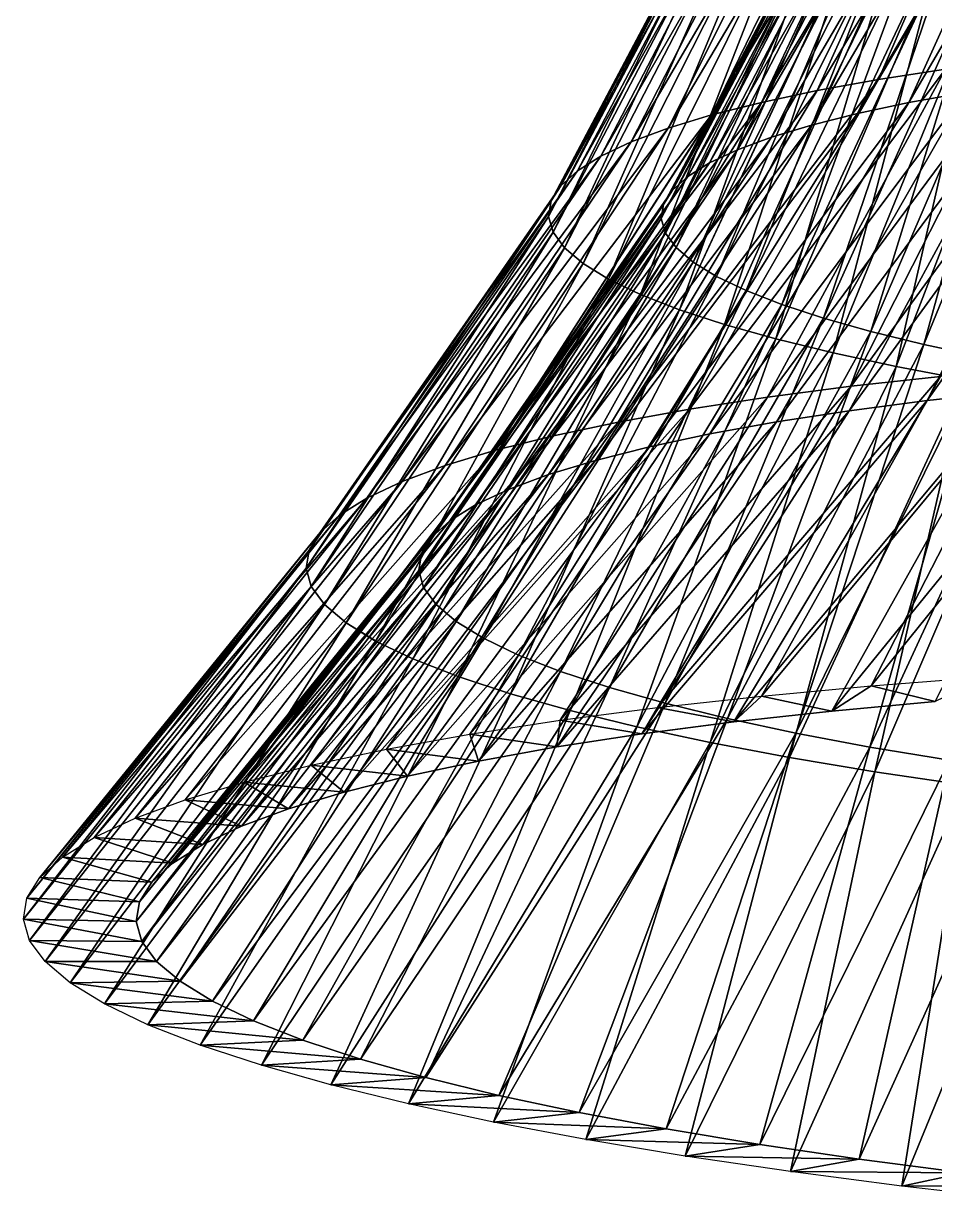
# Model space of a CAD drawing. Header units: metres. Extents: x -144 to 156, y -13 to 466.
# Drawn here: x -86.9 to -46.4, y -10.8 to 41.4 of the extents above; entities that cross this region are included whole.
import ezdxf

# ---------------------------------------------------------------- set-up
doc = ezdxf.new("R2010")
doc.units = ezdxf.units.M

msp = doc.modelspace()

# ---------------------------------------------------------------- linework, layer by layer
for points in [[(-48.92755, 38.92632, -1060.8649), (-42.476738, 53.830593, -1053.4492), (-51.654655, 38.43516, -1057.3383), (-51.654556, 38.43526, -1057.3381)], [(-51.654655, 38.43516, -1057.3383), (-42.476738, 53.830593, -1053.4492), (-44.86766, 53.399982, -1050.3573), (-44.86756, 53.40008, -1050.3572)], [(-45.95878, 39.381844, -1064.1957), (-39.87394, 54.229965, -1056.3694), (-48.92755, 38.92632, -1060.8649), (-48.927452, 38.92642, -1060.8647)], [(-48.92755, 38.92632, -1060.8649), (-39.87394, 54.229965, -1056.3694), (-42.476738, 53.830593, -1053.4492), (-42.47664, 53.830692, -1053.4491)], [(-51.654655, 38.43516, -1057.3383), (-44.86766, 53.399982, -1050.3573), (-54.126835, 37.91076, -1053.633), (-54.126736, 37.91086, -1053.6329)], [(-54.126835, 37.91076, -1053.633), (-44.86766, 53.399982, -1050.3573), (-47.035088, 52.940228, -1047.1089), (-47.03499, 52.940327, -1047.1088)], [(-45.067963, 38.35716, -1057.7377), (-38.617157, 53.261433, -1050.322), (-47.582863, 37.90422, -1054.4855), (-47.582764, 37.90432, -1054.4854)], [(-47.582863, 37.90422, -1054.4855), (-38.617157, 53.261433, -1050.322), (-40.795876, 52.86904, -1047.5045), (-40.795776, 52.86914, -1047.5044)], [(-54.126835, 37.91076, -1053.633), (-47.035088, 52.940228, -1047.1089), (-56.332035, 37.35567, -1049.7673), (-56.331936, 37.35577, -1049.7672)], [(-56.332035, 37.35567, -1049.7673), (-47.035088, 52.940228, -1047.1089), (-48.968452, 52.453564, -1043.7196), (-48.968353, 52.453663, -1043.7195)], [(-47.582863, 37.90422, -1054.4855), (-40.795876, 52.86904, -1047.5045), (-49.86268, 37.420624, -1051.0686), (-49.86258, 37.420723, -1051.0685)], [(-49.86268, 37.420624, -1051.0686), (-40.795876, 52.86904, -1047.5045), (-42.770935, 52.45009, -1044.5443), (-42.770836, 52.450188, -1044.5442)], [(-56.332035, 37.35567, -1049.7673), (-48.968452, 52.453564, -1043.7196), (-58.25951, 36.772602, -1045.7598), (-58.25941, 36.7727, -1045.7596)], [(-58.25951, 36.772602, -1045.7598), (-48.968452, 52.453564, -1043.7196), (-50.658318, 51.94237, -1040.2062), (-50.65822, 51.94247, -1040.206)], [(-49.86268, 37.420624, -1051.0686), (-42.770935, 52.45009, -1044.5443), (-51.896286, 36.908726, -1047.5035), (-51.896187, 36.908825, -1047.5034)], [(-51.896286, 36.908726, -1047.5035), (-42.770935, 52.45009, -1044.5443), (-44.532707, 52.006622, -1041.4559), (-44.532608, 52.00672, -1041.4558)], [(-58.25951, 36.772602, -1045.7598), (-50.658318, 51.94237, -1040.2062), (-59.89987, 36.164387, -1041.63), (-59.899773, 36.164486, -1041.6299)], [(-59.89987, 36.164387, -1041.63), (-50.658318, 51.94237, -1040.2062), (-52.096474, 51.409134, -1036.5854), (-52.096375, 51.409233, -1036.5853)], [(-51.896286, 36.908726, -1047.5035), (-44.532707, 52.006622, -1041.4559), (-53.673775, 36.37103, -1043.8079), (-53.673676, 36.371128, -1043.8077)], [(-53.673775, 36.37103, -1043.8079), (-44.532707, 52.006622, -1041.4559), (-46.072586, 51.5408, -1038.2543), (-46.072487, 51.540897, -1038.2542)], [(-59.89987, 36.164387, -1041.63), (-52.096474, 51.409134, -1036.5854), (-61.24514, 35.533993, -1037.3982), (-61.24504, 35.534092, -1037.3981)], [(-61.24514, 35.533993, -1037.3982), (-52.096474, 51.409134, -1036.5854), (-53.2759, 50.85645, -1032.8754), (-53.275803, 50.85655, -1032.8752)], [(-53.673775, 36.37103, -1043.8079), (-46.072586, 51.5408, -1038.2543), (-55.186497, 35.810143, -1039.9995), (-55.186398, 35.81024, -1039.9994)], [(-55.186497, 35.810143, -1039.9995), (-46.072586, 51.5408, -1038.2543), (-47.383095, 51.05489, -1034.955), (-47.382996, 51.05499, -1034.9548)], [(-61.24514, 35.533993, -1037.3982), (-53.2759, 50.85645, -1032.8754), (-62.28874, 34.884495, -1033.085), (-62.28864, 34.884594, -1033.0848)], [(-62.28874, 34.884495, -1033.085), (-53.2759, 50.85645, -1032.8754), (-54.190857, 50.287018, -1029.0938), (-54.190758, 50.287117, -1029.0936)], [(-55.186497, 35.810143, -1039.9995), (-47.383095, 51.05489, -1034.955), (-56.427082, 35.2288, -1036.097), (-56.426983, 35.2289, -1036.0969)], [(-56.427082, 35.2288, -1036.097), (-47.383095, 51.05489, -1034.955), (-48.457848, 50.551258, -1031.5741), (-48.45775, 50.551357, -1031.574)], [(-62.28874, 34.884495, -1033.085), (-54.190857, 50.287018, -1029.0938), (-63.025597, 34.219048, -1028.7112), (-63.025497, 34.219147, -1028.711)], [(-63.025597, 34.219048, -1028.7112), (-54.190857, 50.287018, -1029.0938), (-54.836884, 49.7036, -1025.2592), (-54.836784, 49.7037, -1025.259)], [(-56.427082, 35.2288, -1036.097), (-48.457848, 50.551258, -1031.5741), (-57.389473, 34.62984, -1032.1194), (-57.389374, 34.62994, -1032.1193)], [(-57.389473, 34.62984, -1032.1194), (-48.457848, 50.551258, -1031.5741), (-49.291595, 50.032364, -1028.1282), (-49.291496, 50.032463, -1028.128)], [(-63.025597, 34.219048, -1028.7112), (-54.836884, 49.7036, -1025.2592), (-63.452126, 33.5409, -1024.2983), (-63.452026, 33.541, -1024.2982)], [(-63.452126, 33.5409, -1024.2983), (-54.836884, 49.7036, -1025.2592), (-55.21083, 49.10905, -1021.39026), (-55.21073, 49.10915, -1021.39014)], [(-57.389473, 34.62984, -1032.1194), (-49.291595, 50.032364, -1028.1282), (-58.069, 34.016174, -1028.0859), (-58.0689, 34.016273, -1028.0858)], [(-58.069, 34.016174, -1028.0859), (-49.291595, 50.032364, -1028.1282), (-49.88028, 49.500732, -1024.6339), (-49.88018, 49.50083, -1024.6338)], [(-63.452126, 33.5409, -1024.2983), (-55.21083, 49.10905, -1021.39026), (-63.566246, 32.853355, -1019.8678), (-63.566147, 32.853455, -1019.8677)], [(-63.566246, 32.853355, -1019.8678), (-55.21083, 49.10905, -1021.39026), (-55.310875, 48.506264, -1017.5059), (-55.310776, 48.506363, -1017.5058)], [(-58.069, 34.016174, -1028.0859), (-49.88028, 49.500732, -1024.6339), (-58.462337, 33.390797, -1024.0165), (-58.46224, 33.390896, -1024.0164)], [(-58.462337, 33.390797, -1024.0165), (-49.88028, 49.500732, -1024.6339), (-50.22103, 48.95895, -1021.1084), (-50.220932, 48.95905, -1021.1083)], [(-58.462337, 33.390797, -1024.0165), (-50.22103, 48.95895, -1021.1084), (-58.56757, 32.756756, -1019.93066), (-58.56747, 32.756855, -1019.93054)], [(-58.56757, 32.756756, -1019.93066), (-50.22103, 48.95895, -1021.1084), (-50.31221, 48.40966, -1017.5688), (-50.31211, 48.40976, -1017.56866)], [(-63.566246, 32.853355, -1019.8678), (-55.310875, 48.506264, -1017.5059), (-63.367393, 32.159763, -1015.44116), (-63.367294, 32.159863, -1015.44104)], [(-63.367393, 32.159763, -1015.44116), (-55.310875, 48.506264, -1017.5059), (-55.136536, 47.898174, -1013.625), (-55.136436, 47.898273, -1013.6249)], [(-58.56757, 32.756756, -1019.93066), (-50.31221, 48.40966, -1017.5688), (-58.384193, 32.11713, -1015.8485), (-58.384094, 32.11723, -1015.8484)], [(-58.384193, 32.11713, -1015.8485), (-50.31221, 48.40966, -1017.5688), (-50.153343, 47.85554, -1014.03235), (-50.153244, 47.85564, -1014.0322)], [(-63.367393, 32.159763, -1015.44116), (-55.136536, 47.898174, -1013.625), (-62.856544, 31.463501, -1011.0401), (-62.856445, 31.4636, -1011.04)], [(-62.856544, 31.463501, -1011.0401), (-55.136536, 47.898174, -1013.625), (-54.688667, 47.28774, -1009.7664), (-54.68857, 47.287838, -1009.7663)], [(-58.384193, 32.11713, -1015.8485), (-50.153343, 47.85554, -1014.03235), (-57.913097, 31.475048, -1011.78986), (-57.913, 31.475147, -1011.78973)], [(-57.913097, 31.475048, -1011.78986), (-50.153343, 47.85554, -1014.03235), (-49.745216, 47.299286, -1010.51624), (-49.745117, 47.299385, -1010.5161)], [(-62.856544, 31.463501, -1011.0401), (-54.688667, 47.28774, -1009.7664), (-62.036194, 30.767963, -1006.6859), (-62.036095, 30.768063, -1006.6858)], [(-62.036194, 30.767963, -1006.6859), (-54.688667, 47.28774, -1009.7664), (-53.969437, 46.677944, -1005.94904), (-53.969337, 46.678043, -1005.9489)], [(-57.913097, 31.475048, -1011.78986), (-49.745216, 47.299286, -1010.51624), (-57.156578, 30.833633, -1007.77454), (-57.15648, 30.833733, -1007.7744)], [(-57.156578, 30.833633, -1007.77454), (-49.745216, 47.299286, -1010.51624), (-49.08983, 46.743614, -1007.03766), (-49.08973, 46.743713, -1007.03754)], [(-62.036194, 30.767963, -1006.6859), (-53.969437, 46.677944, -1005.94904), (-60.91032, 30.076534, -1002.39996), (-60.91022, 30.076633, -1002.39984)], [(-60.91032, 30.076534, -1002.39996), (-53.969437, 46.677944, -1005.94904), (-52.982353, 46.07175, -1002.1914), (-52.982254, 46.07185, -1002.1913)], [(-57.156578, 30.833633, -1007.77454), (-49.08983, 46.743614, -1007.03766), (-56.118313, 30.196007, -1003.8221), (-56.118214, 30.196106, -1003.82196)], [(-56.118313, 30.196007, -1003.8221), (-49.08983, 46.743614, -1007.03766), (-48.190353, 46.19122, -1003.6135), (-48.190254, 46.19132, -1003.6134)], [(-60.91032, 30.076534, -1002.39996), (-52.982353, 46.07175, -1002.1914), (-59.48442, 29.392588, -998.203), (-59.48432, 29.392687, -998.2029)], [(-59.48442, 29.392588, -998.203), (-52.982353, 46.07175, -1002.1914), (-51.73223, 45.472115, -998.5118), (-51.732132, 45.472214, -998.51166)], [(-56.118313, 30.196007, -1003.8221), (-48.190353, 46.19122, -1003.6135), (-54.803375, 29.565279, -999.95166), (-54.803276, 29.565378, -999.95154)], [(-54.803375, 29.565279, -999.95166), (-48.190353, 46.19122, -1003.6135), (-47.051178, 45.644806, -1000.2605), (-47.05108, 45.644905, -1000.2604)], [(-59.48442, 29.392588, -998.203), (-51.73223, 45.472115, -998.5118), (-57.76545, 28.719454, -994.11554), (-57.76535, 28.719553, -994.1154)], [(-57.76545, 28.719454, -994.11554), (-51.73223, 45.472115, -998.5118), (-50.225166, 44.881958, -994.9282), (-50.225067, 44.882057, -994.9281)], [(-54.803375, 29.565279, -999.95166), (-47.051178, 45.644806, -1000.2605), (-53.218163, 28.944525, -996.18225), (-53.218063, 28.944624, -996.1821)], [(-53.218163, 28.944525, -996.18225), (-47.051178, 45.644806, -1000.2605), (-45.67788, 45.10703, -996.995), (-45.67778, 45.10713, -996.9949)], [(-57.76545, 28.719454, -994.11554), (-50.225166, 44.881958, -994.9282), (-55.76177, 28.06041, -990.1575), (-55.76167, 28.060509, -990.15735)], [(-55.76177, 28.06041, -990.1575), (-50.225166, 44.881958, -994.9282), (-48.468483, 44.304157, -991.45807), (-48.468384, 44.304256, -991.45795)], [(-53.218163, 28.944525, -996.18225), (-45.67788, 45.10703, -996.995), (-51.37039, 28.336763, -992.5322), (-51.370293, 28.336863, -992.5321)], [(-51.37039, 28.336763, -992.5322), (-45.67788, 45.10703, -996.995), (-44.07711, 44.58051, -993.8328), (-44.07701, 44.58061, -993.8327)], [(-51.37039, 28.336763, -992.5322), (-44.07711, 44.58051, -993.8328), (-49.269077, 27.744959, -989.0192), (-49.26898, 27.745058, -989.0191)], [(-49.269077, 27.744959, -989.0192), (-44.07711, 44.58051, -993.8328), (-42.256683, 44.067818, -990.7894), (-42.256584, 44.067917, -990.7893)], [(-55.76177, 28.06041, -990.1575), (-48.468483, 44.304157, -991.45807), (-53.483147, 27.418669, -986.3481), (-53.483047, 27.418768, -986.34796)], [(-53.483147, 27.418669, -986.3481), (-48.468483, 44.304157, -991.45807), (-46.470757, 43.741528, -988.1183), (-46.470657, 43.741627, -988.11816)], [(-49.269077, 27.744959, -989.0192), (-42.256683, 44.067818, -990.7894), (-46.924446, 27.171993, -985.6605), (-46.924347, 27.172092, -985.6604)], [(-46.924446, 27.171993, -985.6605), (-42.256683, 44.067818, -990.7894), (-40.22547, 43.57144, -987.8797), (-40.225372, 43.57154, -987.8796)], [(-53.483147, 27.418669, -986.3481), (-46.470757, 43.741528, -988.1183), (-50.940678, 26.797356, -982.70593), (-50.94058, 26.797455, -982.7058)], [(-50.940678, 26.797356, -982.70593), (-46.470757, 43.741528, -988.1183), (-44.2417, 43.196804, -984.9251), (-44.2416, 43.196903, -984.925)], [(-46.924446, 27.171993, -985.6605), (-40.22547, 43.57144, -987.8797), (-44.347927, 26.620657, -982.47235), (-44.347828, 26.620756, -982.4722)], [(-50.940678, 26.797356, -982.70593), (-44.2417, 43.196804, -984.9251), (-48.14675, 26.199501, -979.2488), (-48.146652, 26.1996, -979.24866)], [(-48.14675, 26.199501, -979.2488), (-44.2417, 43.196804, -984.9251), (-41.79219, 42.672646, -981.8941), (-41.79209, 42.672745, -981.894)], [(-48.14675, 26.199501, -979.2488), (-41.79219, 42.672646, -981.8941), (-45.114986, 25.628014, -975.99347), (-45.114887, 25.628113, -975.99335)], [(-46.186253, 25.761076, -1080.7039), (-39.35528, 40.17729, -1070.206), (-50.146683, 25.322002, -1077.3431), (-50.146584, 25.322102, -1077.343)], [(-50.146683, 25.322002, -1077.3431), (-39.35528, 40.17729, -1070.206), (-42.762833, 39.79951, -1067.3146), (-42.762733, 39.79961, -1067.3145)], [(-50.146683, 25.322002, -1077.3431), (-42.762833, 39.79951, -1067.3146), (-53.861168, 24.836567, -1073.7183), (-53.86107, 24.836666, -1073.7181)], [(-53.861168, 24.836567, -1073.7183), (-42.762833, 39.79951, -1067.3146), (-45.95878, 39.381844, -1064.1957), (-45.95868, 39.381943, -1064.1956)], [(-53.861168, 24.836567, -1073.7183), (-45.95878, 39.381844, -1064.1957), (-57.311623, 24.307133, -1069.847), (-57.311523, 24.307232, -1069.8469)], [(-57.311623, 24.307133, -1069.847), (-45.95878, 39.381844, -1064.1957), (-48.92755, 38.92632, -1060.8649), (-48.927452, 38.92642, -1060.8647)], [(-46.766796, 24.684895, -1073.714), (-39.38295, 39.162403, -1063.6854), (-50.232594, 24.23196, -1070.3319), (-50.232494, 24.23206, -1070.3318)], [(-50.232594, 24.23196, -1070.3319), (-39.38295, 39.162403, -1063.6854), (-42.33021, 38.777233, -1060.8093), (-42.330112, 38.777332, -1060.8092)], [(-43.071526, 25.09457, -1076.8497), (-36.24055, 39.510788, -1066.3519), (-46.766796, 24.684895, -1073.714), (-46.766697, 24.684994, -1073.7139)], [(-46.766796, 24.684895, -1073.714), (-36.24055, 39.510788, -1066.3519), (-39.38295, 39.162403, -1063.6854), (-39.38285, 39.162502, -1063.6853)], [(-57.311623, 24.307133, -1069.847), (-48.92755, 38.92632, -1060.8649), (-60.481197, 23.736286, -1065.7483), (-60.4811, 23.736385, -1065.7482)], [(-60.481197, 23.736286, -1065.7483), (-48.92755, 38.92632, -1060.8649), (-51.654655, 38.43516, -1057.3383), (-51.654556, 38.43526, -1057.3381)], [(-50.232594, 24.23196, -1070.3319), (-42.33021, 38.777233, -1060.8093), (-53.452034, 23.737972, -1066.7198), (-53.451935, 23.738071, -1066.7197)], [(-53.452034, 23.737972, -1066.7198), (-42.33021, 38.777233, -1060.8093), (-45.067963, 38.35716, -1057.7377), (-45.067863, 38.357258, -1057.7375)], [(-60.481197, 23.736286, -1065.7483), (-51.654655, 38.43516, -1057.3383), (-63.35449, 23.126802, -1061.4419), (-63.35439, 23.126902, -1061.4418)], [(-63.35449, 23.126802, -1061.4419), (-51.654655, 38.43516, -1057.3383), (-54.126835, 37.91076, -1053.633), (-54.126736, 37.91086, -1053.6329)], [(-53.452034, 23.737972, -1066.7198), (-45.067963, 38.35716, -1057.7377), (-56.40941, 23.205345, -1062.8954), (-56.40931, 23.205444, -1062.8953)], [(-56.40941, 23.205345, -1062.8954), (-45.067963, 38.35716, -1057.7377), (-47.582863, 37.90422, -1054.4855), (-47.582764, 37.90432, -1054.4854)], [(-63.35449, 23.126802, -1061.4419), (-54.126835, 37.91076, -1053.633), (-65.91749, 22.481651, -1056.9489), (-65.91739, 22.48175, -1056.9487)], [(-65.91749, 22.481651, -1056.9489), (-54.126835, 37.91076, -1053.633), (-56.332035, 37.35567, -1049.7673), (-56.331936, 37.35577, -1049.7672)], [(-56.40941, 23.205345, -1062.8954), (-47.582863, 37.90422, -1054.4855), (-59.09033, 22.636665, -1058.8773), (-59.09023, 22.636765, -1058.8772)], [(-59.09033, 22.636665, -1058.8773), (-47.582863, 37.90422, -1054.4855), (-49.86268, 37.420624, -1051.0686), (-49.86258, 37.420723, -1051.0685)], [(-65.91749, 22.481651, -1056.9489), (-56.332035, 37.35567, -1049.7673), (-68.157684, 21.803978, -1052.2911), (-68.157585, 21.804077, -1052.291)], [(-68.157684, 21.803978, -1052.2911), (-56.332035, 37.35567, -1049.7673), (-58.25951, 36.772602, -1045.7598), (-58.25941, 36.7727, -1045.7596)], [(-59.09033, 22.636665, -1058.8773), (-49.86268, 37.420624, -1051.0686), (-61.48173, 22.034706, -1054.685), (-61.481632, 22.034805, -1054.6849)], [(-61.48173, 22.034706, -1054.685), (-49.86268, 37.420624, -1051.0686), (-51.896286, 36.908726, -1047.5035), (-51.896187, 36.908825, -1047.5034)], [(-68.157684, 21.803978, -1052.2911), (-58.25951, 36.772602, -1045.7598), (-70.0642, 21.09708, -1047.4913), (-70.0641, 21.09718, -1047.4912)], [(-70.0642, 21.09708, -1047.4913), (-58.25951, 36.772602, -1045.7598), (-59.89987, 36.164387, -1041.63), (-59.899773, 36.164486, -1041.6299)], [(-61.48173, 22.034706, -1054.685), (-51.896286, 36.908726, -1047.5035), (-63.57195, 21.402405, -1050.3392), (-63.57185, 21.402504, -1050.3391)], [(-63.57195, 21.402405, -1050.3392), (-51.896286, 36.908726, -1047.5035), (-53.673775, 36.37103, -1043.8079), (-53.673676, 36.371128, -1043.8077)], [(-70.0642, 21.09708, -1047.4913), (-59.89987, 36.164387, -1041.63), (-71.62773, 20.364407, -1042.5729), (-71.62763, 20.364506, -1042.5728)], [(-71.62773, 20.364407, -1042.5729), (-59.89987, 36.164387, -1041.63), (-61.24514, 35.533993, -1037.3982), (-61.24504, 35.534092, -1037.3981)], [(-63.57195, 21.402405, -1050.3392), (-53.673775, 36.37103, -1043.8079), (-65.35082, 20.742836, -1045.8608), (-65.35072, 20.742935, -1045.8607)], [(-65.35082, 20.742836, -1045.8608), (-53.673775, 36.37103, -1043.8079), (-55.186497, 35.810143, -1039.9995), (-55.186398, 35.81024, -1039.9994)], [(-71.62773, 20.364407, -1042.5729), (-61.24514, 35.533993, -1037.3982), (-72.84065, 19.609524, -1037.5598), (-72.84055, 19.609623, -1037.5597)], [(-72.84065, 19.609524, -1037.5598), (-61.24514, 35.533993, -1037.3982), (-62.28874, 34.884495, -1033.085), (-62.28864, 34.884594, -1033.0848)], [(-65.35082, 20.742836, -1045.8608), (-55.186497, 35.810143, -1039.9995), (-66.80968, 20.059214, -1041.2716), (-66.80958, 20.059313, -1041.2715)], [(-66.80968, 20.059214, -1041.2716), (-55.186497, 35.810143, -1039.9995), (-56.427082, 35.2288, -1036.097), (-56.426983, 35.2289, -1036.0969)], [(-66.80968, 20.059214, -1041.2716), (-56.427082, 35.2288, -1036.097), (-67.94139, 19.354872, -1036.5942), (-67.94129, 19.35497, -1036.5941)], [(-67.94139, 19.354872, -1036.5942), (-56.427082, 35.2288, -1036.097), (-57.389473, 34.62984, -1032.1194), (-57.389374, 34.62994, -1032.1193)], [(-72.84065, 19.609524, -1037.5598), (-62.28874, 34.884495, -1033.085), (-73.69707, 18.836111, -1032.4764), (-73.69697, 18.83621, -1032.4763)], [(-73.69707, 18.836111, -1032.4764), (-62.28874, 34.884495, -1033.085), (-63.025597, 34.219048, -1028.7112), (-63.025497, 34.219147, -1028.711)], [(-67.94139, 19.354872, -1036.5942), (-57.389473, 34.62984, -1032.1194), (-68.74048, 18.63324, -1031.8512), (-68.74038, 18.633339, -1031.8511)], [(-68.74048, 18.63324, -1031.8512), (-57.389473, 34.62984, -1032.1194), (-58.069, 34.016174, -1028.0859), (-58.0689, 34.016273, -1028.0858)], [(-73.69707, 18.836111, -1032.4764), (-63.025597, 34.219048, -1028.7112), (-74.1928, 18.047935, -1027.3475), (-74.1927, 18.048035, -1027.3474)], [(-74.1928, 18.047935, -1027.3475), (-63.025597, 34.219048, -1028.7112), (-63.452126, 33.5409, -1024.2983), (-63.452026, 33.541, -1024.2982)], [(-68.74048, 18.63324, -1031.8512), (-58.069, 34.016174, -1028.0859), (-69.20301, 17.897831, -1027.0657), (-69.20291, 17.89793, -1027.0656)], [(-69.20301, 17.897831, -1027.0657), (-58.069, 34.016174, -1028.0859), (-58.462337, 33.390797, -1024.0165), (-58.46224, 33.390896, -1024.0164)], [(-74.1928, 18.047935, -1027.3475), (-63.452126, 33.5409, -1024.2983), (-74.32544, 17.248838, -1022.1981), (-74.32534, 17.248938, -1022.198)], [(-74.32544, 17.248838, -1022.1981), (-63.452126, 33.5409, -1024.2983), (-63.566246, 32.853355, -1019.8678), (-63.566147, 32.853455, -1019.8677)], [(-69.20301, 17.897831, -1027.0657), (-58.462337, 33.390797, -1024.0165), (-69.32676, 17.152235, -1022.26105), (-69.32666, 17.152334, -1022.2609)], [(-69.32676, 17.152235, -1022.26105), (-58.462337, 33.390797, -1024.0165), (-58.56757, 32.756756, -1019.93066), (-58.56747, 32.756855, -1019.93054)], [(-74.32544, 17.248838, -1022.1981), (-63.566246, 32.853355, -1019.8678), (-74.09433, 16.442709, -1017.05334), (-74.09423, 16.442808, -1017.0532)], [(-74.09433, 16.442709, -1017.05334), (-63.566246, 32.853355, -1019.8678), (-63.367393, 32.159763, -1015.44116), (-63.367294, 32.159863, -1015.44104)], [(-69.32676, 17.152235, -1022.26105), (-58.56757, 32.756756, -1019.93066), (-69.11112, 16.400078, -1017.46063), (-69.11102, 16.400177, -1017.4605)], [(-69.11112, 16.400078, -1017.46063), (-58.56757, 32.756756, -1019.93066), (-58.384193, 32.11713, -1015.8485), (-58.384094, 32.11723, -1015.8484)], [(-74.09433, 16.442709, -1017.05334), (-63.367393, 32.159763, -1015.44116), (-73.50059, 15.633478, -1011.9382), (-73.50049, 15.633578, -1011.93805)], [(-73.50059, 15.633478, -1011.9382), (-63.367393, 32.159763, -1015.44116), (-62.856544, 31.463501, -1011.0401), (-62.856445, 31.4636, -1011.04)], [(-69.11112, 16.400078, -1017.46063), (-58.384193, 32.11713, -1015.8485), (-68.557144, 15.645025, -1012.6879), (-68.557045, 15.645125, -1012.6878)], [(-68.557144, 15.645025, -1012.6879), (-58.384193, 32.11713, -1015.8485), (-57.913097, 31.475048, -1011.78986), (-57.913, 31.475147, -1011.78973)], [(-73.50059, 15.633478, -1011.9382), (-62.856544, 31.463501, -1011.0401), (-72.547134, 14.82509, -1006.87756), (-72.547035, 14.825191, -1006.87744)], [(-72.547134, 14.82509, -1006.87756), (-62.856544, 31.463501, -1011.0401), (-62.036194, 30.767963, -1006.6859), (-62.036095, 30.768063, -1006.6858)], [(-68.557144, 15.645025, -1012.6879), (-57.913097, 31.475048, -1011.78986), (-67.66752, 14.890759, -1007.9662), (-67.66742, 14.89086, -1007.96606)], [(-67.66752, 14.890759, -1007.9662), (-57.913097, 31.475048, -1011.78986), (-57.156578, 30.833633, -1007.77454), (-57.15648, 30.833733, -1007.7744)], [(-67.66752, 14.890759, -1007.9662), (-57.156578, 30.833633, -1007.77454), (-66.44659, 14.140949, -1003.3183), (-66.44649, 14.141049, -1003.3182)], [(-66.44659, 14.140949, -1003.3183), (-57.156578, 30.833633, -1007.77454), (-56.118313, 30.196007, -1003.8221), (-56.118214, 30.196106, -1003.82196)], [(-72.547134, 14.82509, -1006.87756), (-62.036194, 30.767963, -1006.6859), (-71.238594, 14.021478, -1001.8962), (-71.238495, 14.021578, -1001.89606)], [(-71.238594, 14.021478, -1001.8962), (-62.036194, 30.767963, -1006.6859), (-60.91032, 30.076534, -1002.39996), (-60.91022, 30.076633, -1002.39984)], [(-71.238594, 14.021478, -1001.8962), (-60.91032, 30.076534, -1002.39996), (-69.58134, 13.22656, -997.01825), (-69.58124, 13.22666, -997.0181)], [(-69.58134, 13.22656, -997.01825), (-60.91032, 30.076534, -1002.39996), (-59.48442, 29.392588, -998.203), (-59.48432, 29.392687, -998.2029)], [(-66.44659, 14.140949, -1003.3183), (-56.118313, 30.196007, -1003.8221), (-64.90029, 13.399251, -998.76697), (-64.90019, 13.399351, -998.76685)], [(-64.90029, 13.399251, -998.76697), (-56.118313, 30.196007, -1003.8221), (-54.803375, 29.565279, -999.95166), (-54.803276, 29.565378, -999.95154)], [(-69.58134, 13.22656, -997.01825), (-59.48442, 29.392588, -998.203), (-67.583466, 12.44421, -992.2676), (-67.58337, 12.44431, -992.26746)], [(-67.583466, 12.44421, -992.2676), (-59.48442, 29.392588, -998.203), (-57.76545, 28.719454, -994.11554), (-57.76535, 28.719553, -994.1154)], [(-64.90029, 13.399251, -998.76697), (-54.803375, 29.565279, -999.95166), (-63.036182, 12.669281, -994.33435), (-63.036083, 12.669381, -994.3342)], [(-63.036182, 12.669281, -994.33435), (-54.803375, 29.565279, -999.95166), (-53.218163, 28.944525, -996.18225), (-53.218063, 28.944624, -996.1821)], [(-67.583466, 12.44421, -992.2676), (-57.76545, 28.719454, -994.11554), (-65.254684, 11.678236, -987.6673), (-65.254585, 11.678336, -987.6672)], [(-65.254684, 11.678236, -987.6673), (-57.76545, 28.719454, -994.11554), (-55.76177, 28.06041, -990.1575), (-55.76167, 28.060509, -990.15735)], [(-63.036182, 12.669281, -994.33435), (-53.218163, 28.944525, -996.18225), (-60.86331, 11.95459, -990.04205), (-60.863213, 11.95469, -990.04193)], [(-60.86331, 11.95459, -990.04205), (-53.218163, 28.944525, -996.18225), (-51.37039, 28.336763, -992.5322), (-51.370293, 28.336863, -992.5321)], [(-60.86331, 11.95459, -990.04205), (-51.37039, 28.336763, -992.5322), (-58.392292, 11.258664, -985.9111), (-58.392193, 11.258764, -985.91095)], [(-58.392292, 11.258664, -985.9111), (-51.37039, 28.336763, -992.5322), (-49.269077, 27.744959, -989.0192), (-49.26898, 27.745058, -989.0191)], [(-65.254684, 11.678236, -987.6673), (-55.76177, 28.06041, -990.1575), (-62.606358, 10.932375, -983.23987), (-62.60626, 10.932475, -983.23975)], [(-62.606358, 10.932375, -983.23987), (-55.76177, 28.06041, -990.1575), (-53.483147, 27.418669, -986.3481), (-53.483047, 27.418768, -986.34796)], [(-58.392292, 11.258664, -985.9111), (-49.269077, 27.744959, -989.0192), (-55.635147, 10.58489, -981.96136), (-55.635048, 10.5849905, -981.96124)], [(-55.635147, 10.58489, -981.96136), (-49.269077, 27.744959, -989.0192), (-46.924446, 27.171993, -985.6605), (-46.924347, 27.172092, -985.6604)], [(-62.606358, 10.932375, -983.23987), (-53.483147, 27.418669, -986.3481), (-59.651382, 10.210255, -979.0068), (-59.651283, 10.210355, -979.00665)], [(-59.651382, 10.210255, -979.0068), (-53.483147, 27.418669, -986.3481), (-50.940678, 26.797356, -982.70593), (-50.94058, 26.797455, -982.7058)], [(-55.635147, 10.58489, -981.96136), (-46.924446, 27.171993, -985.6605), (-52.605312, 9.936552, -978.2123), (-52.605213, 9.936652, -978.21216)], [(-52.605312, 9.936552, -978.2123), (-46.924446, 27.171993, -985.6605), (-44.347927, 26.620657, -982.47235), (-44.347828, 26.620756, -982.4722)], [(-59.651382, 10.210255, -979.0068), (-50.940678, 26.797356, -982.70593), (-56.40414, 9.515395, -974.9887), (-56.40404, 9.515495, -974.9886)], [(-56.40414, 9.515395, -974.9887), (-50.940678, 26.797356, -982.70593), (-48.14675, 26.199501, -979.2488), (-48.146652, 26.1996, -979.24866)], [(-52.605312, 9.936552, -978.2123), (-44.347927, 26.620657, -982.47235), (-49.317562, 9.3168125, -974.6821), (-49.317463, 9.316913, -974.682)], [(-49.317562, 9.3168125, -974.6821), (-44.347927, 26.620657, -982.47235), (-41.55208, 26.09364, -979.47034), (-41.55198, 26.093739, -979.4702)], [(-56.40414, 9.515395, -974.9887), (-48.14675, 26.199501, -979.2488), (-52.880474, 8.851187, -971.2052), (-52.880375, 8.851287, -971.2051)], [(-49.251266, 12.035713, -1096.1525), (-41.99916, 26.15165, -1083.784), (-54.122337, 11.581337, -1092.569), (-54.12224, 11.581437, -1092.5688)], [(-54.122337, 11.581337, -1092.569), (-41.99916, 26.15165, -1083.784), (-46.186253, 25.761076, -1080.7039), (-46.186153, 25.761175, -1080.7037)], [(-52.880474, 8.851187, -971.2052), (-48.14675, 26.199501, -979.2488), (-45.114986, 25.628014, -975.99347), (-45.114887, 25.628113, -975.99335)], [(-49.317562, 9.3168125, -974.6821), (-41.55208, 26.09364, -979.47034), (-45.787888, 8.728683, -971.388), (-45.78779, 8.728784, -971.3879)], [(-44.140255, 12.431452, -1099.3922), (-37.60582, 26.49182, -1086.5688), (-49.251266, 12.035713, -1096.1525), (-49.251167, 12.035813, -1096.1523)], [(-49.251266, 12.035713, -1096.1525), (-37.60582, 26.49182, -1086.5688), (-41.99916, 26.15165, -1083.784), (-41.99906, 26.151749, -1083.7839)], [(-54.122337, 11.581337, -1092.569), (-46.186253, 25.761076, -1080.7039), (-58.729713, 11.070539, -1088.6593), (-58.729614, 11.07064, -1088.6592)], [(-58.729713, 11.070539, -1088.6593), (-46.186253, 25.761076, -1080.7039), (-50.146683, 25.322002, -1077.3431), (-50.146584, 25.322102, -1077.343)], [(-52.880474, 8.851187, -971.2052), (-45.114986, 25.628014, -975.99347), (-49.097534, 8.220857, -967.67474), (-49.097435, 8.220957, -967.6746)], [(-49.097534, 8.220857, -967.67474), (-45.114986, 25.628014, -975.99347), (-41.860146, 25.085678, -972.9558), (-41.860046, 25.085777, -972.9557)], [(-58.729713, 11.070539, -1088.6593), (-50.146683, 25.322002, -1077.3431), (-63.05098, 10.505805, -1084.4424), (-63.05088, 10.505905, -1084.4423)], [(-63.05098, 10.505805, -1084.4424), (-50.146683, 25.322002, -1077.3431), (-53.861168, 24.836567, -1073.7183), (-53.86107, 24.836666, -1073.7181)], [(-51.007607, 10.914833, -1088.7148), (-43.071526, 25.09457, -1076.8497), (-55.349827, 10.433431, -1085.0302), (-55.349728, 10.433531, -1085.03)], [(-55.349827, 10.433431, -1085.0302), (-43.071526, 25.09457, -1076.8497), (-46.766796, 24.684895, -1073.714), (-46.766697, 24.684994, -1073.7139)], [(-46.416862, 11.343059, -1092.092), (-39.16476, 25.458996, -1079.7238), (-51.007607, 10.914833, -1088.7148), (-51.007507, 10.914933, -1088.7147)], [(-51.007607, 10.914833, -1088.7148), (-39.16476, 25.458996, -1079.7238), (-43.071526, 25.09457, -1076.8497), (-43.071426, 25.09467, -1076.8496)], [(-49.097534, 8.220857, -967.67474), (-41.860146, 25.085678, -972.9558), (-45.073753, 7.6274815, -964.4144), (-45.073654, 7.6275816, -964.4143)], [(-63.05098, 10.505805, -1084.4424), (-53.861168, 24.836567, -1073.7183), (-67.06507, 9.889889, -1079.9387), (-67.06497, 9.889989, -1079.9386)], [(-67.06507, 9.889889, -1079.9387), (-53.861168, 24.836567, -1073.7183), (-57.311623, 24.307133, -1069.847), (-57.311523, 24.307232, -1069.8469)], [(-55.349827, 10.433431, -1085.0302), (-46.766796, 24.684895, -1073.714), (-59.42241, 9.901198, -1081.0559), (-59.42231, 9.9012985, -1081.0558)], [(-59.42241, 9.901198, -1081.0559), (-46.766796, 24.684895, -1073.714), (-50.232594, 24.23196, -1070.3319), (-50.232494, 24.23206, -1070.3318)], [(-67.06507, 9.889889, -1079.9387), (-57.311623, 24.307133, -1069.847), (-70.75241, 9.225792, -1075.1704), (-70.75231, 9.225892, -1075.1703)], [(-70.75241, 9.225792, -1075.1704), (-57.311623, 24.307133, -1069.847), (-60.481197, 23.736286, -1065.7483), (-60.4811, 23.736385, -1065.7482)], [(-59.42241, 9.901198, -1081.0559), (-50.232594, 24.23196, -1070.3319), (-63.20549, 9.320727, -1076.8115), (-63.20539, 9.3208275, -1076.8114)], [(-63.20549, 9.320727, -1076.8115), (-50.232594, 24.23196, -1070.3319), (-53.452034, 23.737972, -1066.7198), (-53.451935, 23.738071, -1066.7197)], [(-70.75241, 9.225792, -1075.1704), (-60.481197, 23.736286, -1065.7483), (-74.09506, 8.516745, -1070.1605), (-74.09496, 8.516845, -1070.1604)], [(-74.09506, 8.516745, -1070.1605), (-60.481197, 23.736286, -1065.7483), (-63.35449, 23.126802, -1061.4419), (-63.35439, 23.126902, -1061.4418)], [(-63.20549, 9.320727, -1076.8115), (-53.452034, 23.737972, -1066.7198), (-66.68062, 8.694849, -1072.3175), (-66.68052, 8.694949, -1072.3174)], [(-66.68062, 8.694849, -1072.3175), (-53.452034, 23.737972, -1066.7198), (-56.40941, 23.205345, -1062.8954), (-56.40931, 23.205444, -1062.8953)], [(-74.09506, 8.516745, -1070.1605), (-63.35449, 23.126802, -1061.4419), (-77.07674, 7.766205, -1064.9335), (-77.07664, 7.766305, -1064.9333)], [(-77.07674, 7.766205, -1064.9335), (-63.35449, 23.126802, -1061.4419), (-65.91749, 22.481651, -1056.9489), (-65.91739, 22.48175, -1056.9487)], [(-66.68062, 8.694849, -1072.3175), (-56.40941, 23.205345, -1062.8954), (-69.83091, 8.0266075, -1067.596), (-69.83081, 8.026708, -1067.5958)], [(-69.83091, 8.0266075, -1067.596), (-56.40941, 23.205345, -1062.8954), (-59.09033, 22.636665, -1058.8773), (-59.09023, 22.636765, -1058.8772)], [(-77.07674, 7.766205, -1064.9335), (-65.91749, 22.481651, -1056.9489), (-79.682884, 6.977832, -1059.5149), (-79.682785, 6.977932, -1059.5148)], [(-79.682884, 6.977832, -1059.5149), (-65.91749, 22.481651, -1056.9489), (-68.157684, 21.803978, -1052.2911), (-68.157585, 21.804077, -1052.291)], [(-69.83091, 8.0266075, -1067.596), (-59.09033, 22.636665, -1058.8773), (-72.64098, 7.319261, -1062.6698), (-72.640884, 7.319361, -1062.6697)], [(-72.64098, 7.319261, -1062.6698), (-59.09033, 22.636665, -1058.8773), (-61.48173, 22.034706, -1054.685), (-61.481632, 22.034805, -1054.6849)], [(-72.64098, 7.319261, -1062.6698), (-61.48173, 22.034706, -1054.685), (-75.097145, 6.5762587, -1057.5631), (-75.097046, 6.576359, -1057.563)], [(-75.097145, 6.5762587, -1057.5631), (-61.48173, 22.034706, -1054.685), (-63.57195, 21.402405, -1050.3392), (-63.57185, 21.402504, -1050.3391)], [(-79.682884, 6.977832, -1059.5149), (-68.157684, 21.803978, -1052.2911), (-81.90083, 6.155461, -1053.9312), (-81.900734, 6.155561, -1053.931)], [(-81.90083, 6.155461, -1053.9312), (-68.157684, 21.803978, -1052.2911), (-70.0642, 21.09708, -1047.4913), (-70.0641, 21.09718, -1047.4912)], [(-75.097145, 6.5762587, -1057.5631), (-63.57195, 21.402405, -1050.3392), (-77.187454, 5.801215, -1052.3005), (-77.187355, 5.8013153, -1052.3004)], [(-77.187454, 5.801215, -1052.3005), (-63.57195, 21.402405, -1050.3392), (-65.35082, 20.742836, -1045.8608), (-65.35072, 20.742935, -1045.8607)], [(-81.90083, 6.155461, -1053.9312), (-70.0642, 21.09708, -1047.4913), (-83.71977, 5.3031006, -1048.2092), (-83.71967, 5.3032007, -1048.2091)], [(-83.71977, 5.3031006, -1048.2092), (-70.0642, 21.09708, -1047.4913), (-71.62773, 20.364407, -1042.5729), (-71.62763, 20.364506, -1042.5728)], [(-83.71977, 5.3031006, -1048.2092), (-71.62773, 20.364407, -1042.5729), (-85.13084, 4.424907, -1042.3772), (-85.13074, 4.4250073, -1042.3771)], [(-85.13084, 4.424907, -1042.3772), (-71.62773, 20.364407, -1042.5729), (-72.84065, 19.609524, -1037.5598), (-72.84055, 19.609623, -1037.5597)], [(-77.187454, 5.801215, -1052.3005), (-65.35082, 20.742836, -1045.8608), (-78.901726, 4.9979086, -1046.908), (-78.90163, 4.9980087, -1046.9078)], [(-78.901726, 4.9979086, -1046.908), (-65.35082, 20.742836, -1045.8608), (-66.80968, 20.059214, -1041.2716), (-66.80958, 20.059313, -1041.2715)], [(-78.901726, 4.9979086, -1046.908), (-66.80968, 20.059214, -1041.2716), (-80.231575, 4.1702547, -1041.4116), (-80.231476, 4.170355, -1041.4115)], [(-80.231575, 4.1702547, -1041.4116), (-66.80968, 20.059214, -1041.2716), (-67.94139, 19.354872, -1036.5942), (-67.94129, 19.35497, -1036.5941)], [(-85.13084, 4.424907, -1042.3772), (-72.84065, 19.609524, -1037.5598), (-86.12715, 3.5251536, -1036.4634), (-86.12705, 3.5252535, -1036.4633)], [(-86.12715, 3.5251536, -1036.4634), (-72.84065, 19.609524, -1037.5598), (-73.69707, 18.836111, -1032.4764), (-73.69697, 18.83621, -1032.4763)], [(-80.231575, 4.1702547, -1041.4116), (-67.94139, 19.354872, -1036.5942), (-81.17054, 3.3222816, -1035.8381), (-81.17044, 3.3223815, -1035.838)], [(-81.17054, 3.3222816, -1035.8381), (-67.94139, 19.354872, -1036.5942), (-68.74048, 18.63324, -1031.8512), (-68.74038, 18.633339, -1031.8511)], [(-86.12715, 3.5251536, -1036.4634), (-73.69707, 18.836111, -1032.4764), (-86.703865, 2.6082253, -1030.4967), (-86.703766, 2.6083252, -1030.4966)], [(-86.703865, 2.6082253, -1030.4967), (-73.69707, 18.836111, -1032.4764), (-74.1928, 18.047935, -1027.3475), (-74.1927, 18.048035, -1027.3474)], [(-81.17054, 3.3222816, -1035.8381), (-68.74048, 18.63324, -1031.8512), (-81.71407, 2.4581227, -1030.2148), (-81.713974, 2.4582226, -1030.2147)], [(-81.71407, 2.4581227, -1030.2148), (-68.74048, 18.63324, -1031.8512), (-69.20301, 17.897831, -1027.0657), (-69.20291, 17.89793, -1027.0656)], [(-86.703865, 2.6082253, -1030.4967), (-74.1928, 18.047935, -1027.3475), (-86.858154, 1.6785935, -1024.5062), (-86.858055, 1.6786935, -1024.5061)], [(-86.858154, 1.6785935, -1024.5062), (-74.1928, 18.047935, -1027.3475), (-74.32544, 17.248838, -1022.1981), (-74.32534, 17.248938, -1022.198)], [(-81.71407, 2.4581227, -1030.2148), (-69.20301, 17.897831, -1027.0657), (-81.85948, 1.5819908, -1024.5691), (-81.85938, 1.5820909, -1024.569)], [(-81.85948, 1.5819908, -1024.5691), (-69.20301, 17.897831, -1027.0657), (-69.32676, 17.152235, -1022.26105), (-69.32666, 17.152334, -1022.2609)], [(-86.858154, 1.6785935, -1024.5062), (-74.32544, 17.248838, -1022.1981), (-86.58929, 0.74078053, -1018.52094), (-86.58919, 0.74088055, -1018.5208)], [(-86.58929, 0.74078053, -1018.52094), (-74.32544, 17.248838, -1022.1981), (-74.09433, 16.442709, -1017.05334), (-74.09423, 16.442808, -1017.0532)], [(-81.85948, 1.5819908, -1024.5691), (-69.32676, 17.152235, -1022.26105), (-81.6061, 0.6981488, -1018.9283), (-81.606, 0.6982488, -1018.92816)], [(-81.6061, 0.6981488, -1018.9283), (-69.32676, 17.152235, -1022.26105), (-69.11112, 16.400078, -1017.46063), (-69.11102, 16.400177, -1017.4605)], [(-86.58929, 0.74078053, -1018.52094), (-74.09433, 16.442709, -1017.05334), (-85.898575, -0.20064156, -1012.5702), (-85.898476, -0.20054156, -1012.57007)], [(-85.898575, -0.20064156, -1012.5702), (-74.09433, 16.442709, -1017.05334), (-73.50059, 15.633478, -1011.9382), (-73.50049, 15.633578, -1011.93805)], [(-81.6061, 0.6981488, -1018.9283), (-69.11112, 16.400078, -1017.46063), (-80.955124, -0.18909469, -1013.32), (-80.955025, -0.18899469, -1013.3199)], [(-80.955124, -0.18909469, -1013.32), (-69.11112, 16.400078, -1017.46063), (-68.557144, 15.645025, -1012.6879), (-68.557045, 15.645125, -1012.6878)], [(-85.898575, -0.20064156, -1012.5702), (-73.50059, 15.633478, -1011.9382), (-84.78936, -1.1410829, -1006.6829), (-84.78926, -1.1409829, -1006.6828)], [(-84.78936, -1.1410829, -1006.6829), (-73.50059, 15.633478, -1011.9382), (-72.547134, 14.82509, -1006.87756), (-72.547035, 14.825191, -1006.87744)], [(-80.955124, -0.18909469, -1013.32), (-68.557144, 15.645025, -1012.6879), (-79.90975, -1.0754138, -1007.77155), (-79.90965, -1.0753138, -1007.7714)], [(-79.90975, -1.0754138, -1007.77155), (-68.557144, 15.645025, -1012.6879), (-67.66752, 14.890759, -1007.9662), (-67.66742, 14.89086, -1007.96606)], [(-84.78936, -1.1410829, -1006.6829), (-72.547134, 14.82509, -1006.87756), (-83.26706, -2.0759683, -1000.8878), (-83.26696, -2.0758684, -1000.8877)], [(-83.26706, -2.0759683, -1000.8878), (-72.547134, 14.82509, -1006.87756), (-71.238594, 14.021478, -1001.8962), (-71.238495, 14.021578, -1001.89606)], [(-79.90975, -1.0754138, -1007.77155), (-67.66752, 14.890759, -1007.9662), (-78.47505, -1.9564967, -1002.30994), (-78.47495, -1.9563967, -1002.3098)], [(-78.47505, -1.9564967, -1002.30994), (-67.66752, 14.890759, -1007.9662), (-66.44659, 14.140949, -1003.3183), (-66.44649, 14.141049, -1003.3182)], [(-78.47505, -1.9564967, -1002.30994), (-66.44659, 14.140949, -1003.3183), (-76.65805, -2.8280475, -996.96173), (-76.65795, -2.8279476, -996.9616)], [(-76.65805, -2.8280475, -996.96173), (-66.44659, 14.140949, -1003.3183), (-64.90029, 13.399251, -998.76697), (-64.90019, 13.399351, -998.76685)], [(-83.26706, -2.0759683, -1000.8878), (-71.238594, 14.021478, -1001.8962), (-81.339096, -3.0007396, -995.2131), (-81.339, -3.0006397, -995.21295)], [(-81.339096, -3.0007396, -995.2131), (-71.238594, 14.021478, -1001.8962), (-69.58134, 13.22656, -997.01825), (-69.58124, 13.22666, -997.0181)], [(-81.339096, -3.0007396, -995.2131), (-69.58134, 13.22656, -997.01825), (-79.01486, -3.9108887, -989.6864), (-79.01476, -3.9107888, -989.6863)], [(-79.01486, -3.9108887, -989.6864), (-69.58134, 13.22656, -997.01825), (-67.583466, 12.44421, -992.2676), (-67.58337, 12.44431, -992.26746)], [(-76.65805, -2.8280475, -996.96173), (-64.90029, 13.399251, -998.76697), (-74.46757, -3.6858177, -991.7531), (-74.46747, -3.6857178, -991.753)], [(-74.46757, -3.6858177, -991.7531), (-64.90029, 13.399251, -998.76697), (-63.036182, 12.669281, -994.33435), (-63.036083, 12.669381, -994.3342)], [(-74.46757, -3.6858177, -991.7531), (-63.036182, 12.669281, -994.33435), (-71.9143, -4.525634, -986.7094), (-71.9142, -4.5255337, -986.7093)], [(-71.9143, -4.525634, -986.7094), (-63.036182, 12.669281, -994.33435), (-60.86331, 11.95459, -990.04205), (-60.863213, 11.95469, -990.04193)], [(-79.01486, -3.9108887, -989.6864), (-67.583466, 12.44421, -992.2676), (-76.30567, -4.8019876, -984.33466), (-76.30557, -4.8018875, -984.33453)], [(-76.30567, -4.8019876, -984.33466), (-67.583466, 12.44421, -992.2676), (-65.254684, 11.678236, -987.6673), (-65.254585, 11.678336, -987.6672)], [(-51.007607, 10.914833, -1088.7148), (-54.122337, 11.581337, -1092.569), (-49.251266, 12.035713, -1096.1525), (-49.251167, 12.035813, -1096.1523)], [(-49.251266, 12.035713, -1096.1525), (-46.416862, 11.343059, -1092.092), (-51.007607, 10.914833, -1088.7148), (-51.007507, 10.914933, -1088.7147)], [(-46.416862, 11.343059, -1092.092), (-49.251266, 12.035713, -1096.1525), (-44.140255, 12.431452, -1099.3922), (-44.140156, 12.431552, -1099.3921)], [(-76.30567, -4.8019876, -984.33466), (-65.254684, 11.678236, -987.6673), (-73.22473, -5.669688, -979.18396), (-73.22463, -5.669588, -979.18384)], [(-73.22473, -5.669688, -979.18396), (-65.254684, 11.678236, -987.6673), (-62.606358, 10.932375, -983.23987), (-62.60626, 10.932475, -983.23975)], [(-71.9143, -4.525634, -986.7094), (-60.86331, 11.95459, -990.04205), (-69.010666, -5.3433986, -981.8551), (-69.01057, -5.3432984, -981.855)], [(-69.010666, -5.3433986, -981.8551), (-60.86331, 11.95459, -990.04205), (-58.392292, 11.258664, -985.9111), (-58.392193, 11.258764, -985.91095)], [(-55.349827, 10.433431, -1085.0302), (-58.729713, 11.070539, -1088.6593), (-54.122337, 11.581337, -1092.569), (-54.12224, 11.581437, -1092.5688)], [(-54.122337, 11.581337, -1092.569), (-51.007607, 10.914833, -1088.7148), (-55.349827, 10.433431, -1085.0302), (-55.349728, 10.433531, -1085.03)], [(-69.010666, -5.3433986, -981.8551), (-58.392292, 11.258664, -985.9111), (-65.770805, -6.1351337, -977.2139), (-65.770706, -6.1350336, -977.2138)], [(-65.770805, -6.1351337, -977.2139), (-58.392292, 11.258664, -985.9111), (-55.635147, 10.58489, -981.96136), (-55.635048, 10.5849905, -981.96124)], [(-59.42241, 9.901198, -1081.0559), (-63.05098, 10.505805, -1084.4424), (-58.729713, 11.070539, -1088.6593), (-58.729614, 11.07064, -1088.6592)], [(-58.729713, 11.070539, -1088.6593), (-55.349827, 10.433431, -1085.0302), (-59.42241, 9.901198, -1081.0559), (-59.42231, 9.9012985, -1081.0558)], [(-73.22473, -5.669688, -979.18396), (-62.606358, 10.932375, -983.23987), (-69.78704, -6.50977, -974.2594), (-69.78694, -6.50967, -974.2593)], [(-69.78704, -6.50977, -974.2594), (-62.606358, 10.932375, -983.23987), (-59.651382, 10.210255, -979.0068), (-59.651283, 10.210355, -979.00665)], [(-63.20549, 9.320727, -1076.8115), (-67.06507, 9.889889, -1079.9387), (-63.05098, 10.505805, -1084.4424), (-63.05088, 10.505905, -1084.4423)], [(-65.770805, -6.1351337, -977.2139), (-55.635147, 10.58489, -981.96136), (-62.210518, -6.8969784, -972.80853), (-62.21042, -6.8968782, -972.8084)], [(-63.05098, 10.505805, -1084.4424), (-59.42241, 9.901198, -1081.0559), (-63.20549, 9.320727, -1076.8115), (-63.20539, 9.3208275, -1076.8114)], [(-62.210518, -6.8969784, -972.80853), (-55.635147, 10.58489, -981.96136), (-52.605312, 9.936552, -978.2123), (-52.605213, 9.936652, -978.21216)], [(-69.78704, -6.50977, -974.2594), (-59.651382, 10.210255, -979.0068), (-66.009346, -7.3181357, -969.58496), (-66.00925, -7.3180356, -969.58484)], [(-66.009346, -7.3181357, -969.58496), (-59.651382, 10.210255, -979.0068), (-56.40414, 9.515395, -974.9887), (-56.40404, 9.515495, -974.9886)], [(-62.210518, -6.8969784, -972.80853), (-52.605312, 9.936552, -978.2123), (-58.347164, -7.6252203, -968.6603), (-58.347065, -7.62512, -968.66016)], [(-58.347164, -7.6252203, -968.6603), (-52.605312, 9.936552, -978.2123), (-49.317562, 9.3168125, -974.6821), (-49.317463, 9.316913, -974.682)], [(-66.68062, 8.694849, -1072.3175), (-70.75241, 9.225792, -1075.1704), (-67.06507, 9.889889, -1079.9387), (-67.06497, 9.889989, -1079.9386)], [(-67.06507, 9.889889, -1079.9387), (-63.20549, 9.320727, -1076.8115), (-66.68062, 8.694849, -1072.3175), (-66.68052, 8.694949, -1072.3174)], [(-66.009346, -7.3181357, -969.58496), (-56.40414, 9.515395, -974.9887), (-61.91008, -8.090846, -965.1834), (-61.90998, -8.090746, -965.1833)], [(-61.91008, -8.090846, -965.1834), (-56.40414, 9.515395, -974.9887), (-52.880474, 8.851187, -971.2052), (-52.880375, 8.851287, -971.2051)], [(-69.83091, 8.0266075, -1067.596), (-74.09506, 8.516745, -1070.1605), (-70.75241, 9.225792, -1075.1704), (-70.75231, 9.225892, -1075.1703)], [(-70.75241, 9.225792, -1075.1704), (-66.68062, 8.694849, -1072.3175), (-69.83091, 8.0266075, -1067.596), (-69.83081, 8.026708, -1067.5958)], [(-58.347164, -7.6252203, -968.6603), (-49.317562, 9.3168125, -974.6821), (-54.19954, -8.316316, -964.7894), (-54.19944, -8.3162155, -964.7893)], [(-54.19954, -8.316316, -964.7894), (-49.317562, 9.3168125, -974.6821), (-45.787888, 8.728683, -971.388), (-45.78779, 8.728784, -971.3879)], [(-72.64098, 7.319261, -1062.6698), (-77.07674, 7.766205, -1064.9335), (-74.09506, 8.516745, -1070.1605), (-74.09496, 8.516845, -1070.1604)], [(-74.09506, 8.516745, -1070.1605), (-69.83091, 8.0266075, -1067.596), (-72.64098, 7.319261, -1062.6698), (-72.640884, 7.319361, -1062.6697)], [(-61.91008, -8.090846, -965.1834), (-52.880474, 8.851187, -971.2052), (-57.509182, -8.824143, -961.0762), (-57.509083, -8.824043, -961.07605)], [(-57.509182, -8.824143, -961.0762), (-52.880474, 8.851187, -971.2052), (-49.097534, 8.220857, -967.67474), (-49.097435, 8.220957, -967.6746)], [(-54.19954, -8.316316, -964.7894), (-45.787888, 8.728683, -971.388), (-49.787853, -8.966893, -961.21484), (-49.787754, -8.966793, -961.2147)], [(-49.787853, -8.966893, -961.21484), (-45.787888, 8.728683, -971.388), (-42.033504, 8.175035, -968.34595), (-42.033405, 8.175136, -968.3458)], [(-57.509182, -8.824143, -961.0762), (-49.097534, 8.220857, -967.67474), (-52.828102, -9.514448, -957.2833), (-52.828003, -9.514348, -957.2832)], [(-52.828102, -9.514448, -957.2833), (-49.097534, 8.220857, -967.67474), (-45.073753, 7.6274815, -964.4144), (-45.073654, 7.6275816, -964.4143)], [(-49.787853, -8.966893, -961.21484), (-42.033504, 8.175035, -968.34595), (-45.13362, -9.573784, -957.9539), (-45.133522, -9.573684, -957.9538)], [(-75.097145, 6.5762587, -1057.5631), (-79.682884, 6.977832, -1059.5149), (-77.07674, 7.766205, -1064.9335), (-77.07664, 7.766305, -1064.9333)], [(-77.07674, 7.766205, -1064.9335), (-72.64098, 7.319261, -1062.6698), (-75.097145, 6.5762587, -1057.5631), (-75.097046, 6.576359, -1057.563)], [(-52.828102, -9.514448, -957.2833), (-45.073753, 7.6274815, -964.4144), (-47.889664, -10.158397, -953.82324), (-47.889565, -10.158297, -953.8231)], [(-47.889664, -10.158397, -953.82324), (-45.073753, 7.6274815, -964.4144), (-40.82875, 7.0739527, -961.44025), (-40.82865, 7.074053, -961.4401)], [(-77.187454, 5.801215, -1052.3005), (-81.90083, 6.155461, -1053.9312), (-79.682884, 6.977832, -1059.5149), (-79.682785, 6.977932, -1059.5148)], [(-79.682884, 6.977832, -1059.5149), (-75.097145, 6.5762587, -1057.5631), (-77.187454, 5.801215, -1052.3005), (-77.187355, 5.8013153, -1052.3004)], [(-47.889664, -10.158397, -953.82324), (-40.82875, 7.0739527, -961.44025), (-42.7179, -10.752858, -950.7129), (-42.7178, -10.752758, -950.71277)], [(-78.901726, 4.9979086, -1046.908), (-83.71977, 5.3031006, -1048.2092), (-81.90083, 6.155461, -1053.9312), (-81.900734, 6.155561, -1053.931)], [(-81.90083, 6.155461, -1053.9312), (-77.187454, 5.801215, -1052.3005), (-78.901726, 4.9979086, -1046.908), (-78.90163, 4.9980087, -1046.9078)], [(-80.231575, 4.1702547, -1041.4116), (-85.13084, 4.424907, -1042.3772), (-83.71977, 5.3031006, -1048.2092), (-83.71967, 5.3032007, -1048.2091)], [(-83.71977, 5.3031006, -1048.2092), (-78.901726, 4.9979086, -1046.908), (-80.231575, 4.1702547, -1041.4116), (-80.231476, 4.170355, -1041.4115)], [(-81.17054, 3.3222816, -1035.8381), (-86.12715, 3.5251536, -1036.4634), (-85.13084, 4.424907, -1042.3772), (-85.13074, 4.4250073, -1042.3771)], [(-85.13084, 4.424907, -1042.3772), (-80.231575, 4.1702547, -1041.4116), (-81.17054, 3.3222816, -1035.8381), (-81.17044, 3.3223815, -1035.838)], [(-81.71407, 2.4581227, -1030.2148), (-86.703865, 2.6082253, -1030.4967), (-86.12715, 3.5251536, -1036.4634), (-86.12705, 3.5252535, -1036.4633)], [(-86.12715, 3.5251536, -1036.4634), (-81.17054, 3.3222816, -1035.8381), (-81.71407, 2.4581227, -1030.2148), (-81.713974, 2.4582226, -1030.2147)], [(-81.85948, 1.5819908, -1024.5691), (-86.858154, 1.6785935, -1024.5062), (-86.703865, 2.6082253, -1030.4967), (-86.703766, 2.6083252, -1030.4966)], [(-86.703865, 2.6082253, -1030.4967), (-81.71407, 2.4581227, -1030.2148), (-81.85948, 1.5819908, -1024.5691), (-81.85938, 1.5820909, -1024.569)], [(-81.6061, 0.6981488, -1018.9283), (-86.58929, 0.74078053, -1018.52094), (-86.858154, 1.6785935, -1024.5062), (-86.858055, 1.6786935, -1024.5061)], [(-86.858154, 1.6785935, -1024.5062), (-81.85948, 1.5819908, -1024.5691), (-81.6061, 0.6981488, -1018.9283), (-81.606, 0.6982488, -1018.92816)], [(-80.955124, -0.18909469, -1013.32), (-85.898575, -0.20064156, -1012.5702), (-86.58929, 0.74078053, -1018.52094), (-86.58919, 0.74088055, -1018.5208)], [(-86.58929, 0.74078053, -1018.52094), (-81.6061, 0.6981488, -1018.9283), (-80.955124, -0.18909469, -1013.32), (-80.955025, -0.18899469, -1013.3199)], [(-85.898575, -0.20064156, -1012.5702), (-80.955124, -0.18909469, -1013.32), (-79.90975, -1.0754138, -1007.77155), (-79.90965, -1.0753138, -1007.7714)], [(-79.90975, -1.0754138, -1007.77155), (-84.78936, -1.1410829, -1006.6829), (-85.898575, -0.20064156, -1012.5702), (-85.898476, -0.20054156, -1012.57007)], [(-84.78936, -1.1410829, -1006.6829), (-79.90975, -1.0754138, -1007.77155), (-78.47505, -1.9564967, -1002.30994), (-78.47495, -1.9563967, -1002.3098)], [(-78.47505, -1.9564967, -1002.30994), (-83.26706, -2.0759683, -1000.8878), (-84.78936, -1.1410829, -1006.6829), (-84.78926, -1.1409829, -1006.6828)], [(-83.26706, -2.0759683, -1000.8878), (-78.47505, -1.9564967, -1002.30994), (-76.65805, -2.8280475, -996.96173), (-76.65795, -2.8279476, -996.9616)], [(-76.65805, -2.8280475, -996.96173), (-81.339096, -3.0007396, -995.2131), (-83.26706, -2.0759683, -1000.8878), (-83.26696, -2.0758684, -1000.8877)], [(-81.339096, -3.0007396, -995.2131), (-76.65805, -2.8280475, -996.96173), (-74.46757, -3.6858177, -991.7531), (-74.46747, -3.6857178, -991.753)], [(-74.46757, -3.6858177, -991.7531), (-79.01486, -3.9108887, -989.6864), (-81.339096, -3.0007396, -995.2131), (-81.339, -3.0006397, -995.21295)], [(-79.01486, -3.9108887, -989.6864), (-74.46757, -3.6858177, -991.7531), (-71.9143, -4.525634, -986.7094), (-71.9142, -4.5255337, -986.7093)], [(-71.9143, -4.525634, -986.7094), (-76.30567, -4.8019876, -984.33466), (-79.01486, -3.9108887, -989.6864), (-79.01476, -3.9107888, -989.6863)], [(-76.30567, -4.8019876, -984.33466), (-71.9143, -4.525634, -986.7094), (-69.010666, -5.3433986, -981.8551), (-69.01057, -5.3432984, -981.855)], [(-69.010666, -5.3433986, -981.8551), (-73.22473, -5.669688, -979.18396), (-76.30567, -4.8019876, -984.33466), (-76.30557, -4.8018875, -984.33453)], [(-73.22473, -5.669688, -979.18396), (-69.010666, -5.3433986, -981.8551), (-65.770805, -6.1351337, -977.2139), (-65.770706, -6.1350336, -977.2138)], [(-65.770805, -6.1351337, -977.2139), (-69.78704, -6.50977, -974.2594), (-73.22473, -5.669688, -979.18396), (-73.22463, -5.669588, -979.18384)], [(-69.78704, -6.50977, -974.2594), (-65.770805, -6.1351337, -977.2139), (-62.210518, -6.8969784, -972.80853), (-62.21042, -6.8968782, -972.8084)], [(-62.210518, -6.8969784, -972.80853), (-66.009346, -7.3181357, -969.58496), (-69.78704, -6.50977, -974.2594), (-69.78694, -6.50967, -974.2593)], [(-66.009346, -7.3181357, -969.58496), (-62.210518, -6.8969784, -972.80853), (-58.347164, -7.6252203, -968.6603), (-58.347065, -7.62512, -968.66016)], [(-58.347164, -7.6252203, -968.6603), (-61.91008, -8.090846, -965.1834), (-66.009346, -7.3181357, -969.58496), (-66.00925, -7.3180356, -969.58484)], [(-61.91008, -8.090846, -965.1834), (-58.347164, -7.6252203, -968.6603), (-54.19954, -8.316316, -964.7894), (-54.19944, -8.3162155, -964.7893)], [(-54.19954, -8.316316, -964.7894), (-57.509182, -8.824143, -961.0762), (-61.91008, -8.090846, -965.1834), (-61.90998, -8.090746, -965.1833)], [(-57.509182, -8.824143, -961.0762), (-54.19954, -8.316316, -964.7894), (-49.787853, -8.966893, -961.21484), (-49.787754, -8.966793, -961.2147)], [(-49.787853, -8.966893, -961.21484), (-52.828102, -9.514448, -957.2833), (-57.509182, -8.824143, -961.0762), (-57.509083, -8.824043, -961.07605)], [(-52.828102, -9.514448, -957.2833), (-49.787853, -8.966893, -961.21484), (-45.13362, -9.573784, -957.9539), (-45.133522, -9.573684, -957.9538)], [(-45.13362, -9.573784, -957.9539), (-47.889664, -10.158397, -953.82324), (-52.828102, -9.514448, -957.2833), (-52.828003, -9.514348, -957.2832)], [(-47.889664, -10.158397, -953.82324), (-45.13362, -9.573784, -957.9539), (-40.25949, -10.134033, -955.0226), (-40.25939, -10.133933, -955.02246)], [(-40.25949, -10.134033, -955.0226), (-42.7179, -10.752858, -950.7129), (-47.889664, -10.158397, -953.82324), (-47.889565, -10.158297, -953.8231)]]:
    msp.add_3dface(points)

doc.saveas('drawing.dxf')
